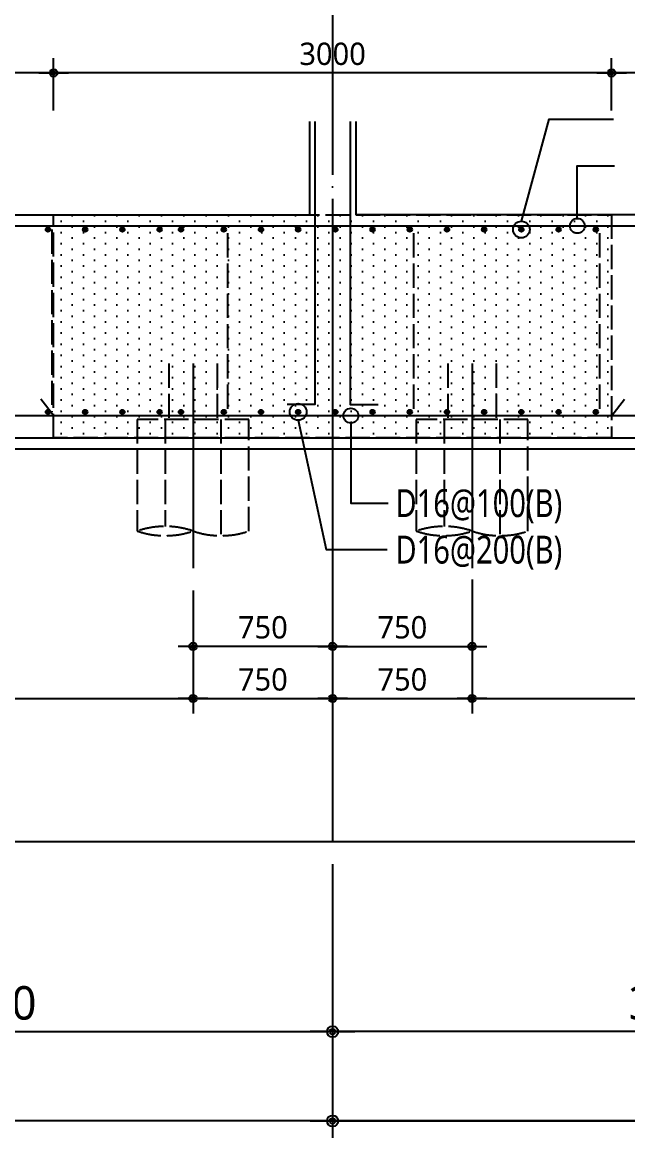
# Model space of a CAD drawing. Header units: millimetres. Extents: x 262481 to 2519995, y -394348 to 364571.
# Drawn here: x 551176 to 554431, y -83386 to -77393 of the extents above; entities that cross this region are included whole.
import ezdxf
from ezdxf.enums import TextEntityAlignment as Align

# ---------------------------------------------------------------- set-up
doc = ezdxf.new("R2010")
doc.units = ezdxf.units.MM
doc.header["$LTSCALE"] = 65
doc.linetypes.add('CEN', pattern=[62, 60, -1, 0, -1])
doc.linetypes.add('HID', pattern=[2.5, 2, -0.5])
doc.layers.get('Defpoints').update_dxf_attribs({"color": 145})
for name, color, linetype in [('BAR', 2, 'Continuous'), ('BAR1', 3, 'Continuous'), ('BARR', 1, 'Continuous'), ('CEN', 1, 'CEN'), ('DIM', 7, 'Continuous'), ('DOT', 3, 'Continuous'), ('LEADER', 7, 'Continuous'), ('PI', 4, 'HID'), ('T', 1, 'Continuous'), ('W1', 11, 'Continuous'), ('고임철근', 4, 'HID'), ('버림', 8, 'Continuous'), ('보강구간', 6, 'HID')]:
    doc.layers.add(name, color=color, linetype=linetype)
doc.layers.add('DEFPOINT', color=144, linetype='Continuous', plot=False)
doc.styles.add('맑은고딕', font='malgun.ttf')
doc.dimstyles.new('DIM_40', dxfattribs={"dimscale": 40, "dimtxt": 3, "dimasz": 1, "dimexe": 2, "dimexo": 1.5, "dimgap": 1, "dimtad": 1, "dimdec": 0, "dimzin": 0, "dimdsep": 46, "dimtxsty": '맑은고딕', "dimblk1": 'DIMDOT', "dimblk2": 'DIMDOT', "dimsah": 1, "dimcen": 0.09, "dimdle": 2, "dimclrd": 7, "dimclre": 7, "dimclrt": 6, "dimadec": 0, "dimazin": 0, "dimtfac": 1, "dimtdec": 0, "dimtix": 1, "dimtmove": 2, "dimatfit": 3, "dimldrblk": 'DIMDOT', "dimfxl": 0, "dimtolj": 1, "dimtzin": 0, "dimarcsym": 0})
doc.dimstyles.new('DIM_60', dxfattribs={"dimscale": 60, "dimtxt": 3, "dimasz": 1, "dimexe": 1.5, "dimexo": 2, "dimgap": 1, "dimtad": 1, "dimdec": 0, "dimzin": 0, "dimdsep": 46, "dimtxsty": '맑은고딕', "dimblk1": 'DIMDOT', "dimblk2": 'DIMDOT', "dimsah": 1, "dimcen": 0.09, "dimdle": 2, "dimclrd": 7, "dimclre": 7, "dimclrt": 3, "dimadec": 0, "dimazin": 0, "dimtfac": 1, "dimtdec": 0, "dimtix": 1, "dimtmove": 2, "dimatfit": 3, "dimldrblk": 'DIMDOT', "dimfxl": 0, "dimtolj": 1, "dimtzin": 0, "dimarcsym": 0})

# ---------------------------------------------------------------- blocks, each defined once
blk = doc.blocks.new('DIMDOT')
at = {"layer": 'DIM', "linetype": 'Continuous'}
blk.add_line((-2, 0), (2, 0), dxfattribs=at)
for radius in [0.5, 0.25]:
    blk.add_circle((0, 0), radius, dxfattribs=at)
blk = doc.blocks.new('*D550')
at = {"layer": 'Defpoints', "color": 0, "linetype": 'Continuous', "transparency": 16777216}
for p in [(546104.3, -81796.2), (552844.3, -81796.2), (546104.3, -83296.2)]:
    blk.add_point(p, dxfattribs=at)
at = {"layer": 'DIM', "color": 7, "linetype": 'Continuous', "lineweight": -2, "transparency": 16777216}
for p, q in [((546104.3, -81916.2), (546104.3, -83386.2)), ((552844.3, -81916.2), (552844.3, -83386.2)), ((552784.3, -83296.2), (546164.3, -83296.2))]:
    blk.add_line(p, q, dxfattribs=at)
at = {"layer": 'DIM', "color": 7, "linetype": 'Continuous', "lineweight": -2, "transparency": 16777216, "xscale": 60, "yscale": 60, "zscale": 60, "rotation": 180}
blk.add_blockref('DIMDOT', (546104.3, -83296.2), dxfattribs=at)
at = {"layer": 'DIM', "color": 7, "linetype": 'Continuous', "lineweight": -2, "transparency": 16777216, "xscale": 60, "yscale": 60, "zscale": 60}
blk.add_blockref('DIMDOT', (552844.3, -83296.2), dxfattribs=at)
at = {"layer": 'DIM', "color": 3, "linetype": 'Continuous', "transparency": 16777216, "insert": (549474.3, -83143.2), "char_height": 180, "attachment_point": 5, "style": '맑은고딕'}
blk.add_mtext('\\A1;6740', dxfattribs=at)
blk = doc.blocks.new('*D552')
at = {"layer": 'Defpoints', "color": 0, "linetype": 'Continuous', "transparency": 16777216}
for p in [(549124.3, -81796.2), (552844.3, -81796.2), (552844.3, -82816.2)]:
    blk.add_point(p, dxfattribs=at)
at = {"layer": 'DIM', "color": 7, "linetype": 'Continuous', "lineweight": -2, "transparency": 16777216}
for p, q in [((549124.3, -81916.2), (549124.3, -82906.2)), ((552844.3, -81916.2), (552844.3, -82906.2)), ((549184.3, -82816.2), (552784.3, -82816.2))]:
    blk.add_line(p, q, dxfattribs=at)
at = {"layer": 'DIM', "color": 7, "linetype": 'Continuous', "lineweight": -2, "transparency": 16777216, "xscale": 60, "yscale": 60, "zscale": 60, "rotation": 180}
blk.add_blockref('DIMDOT', (549124.3, -82816.2), dxfattribs=at)
at = {"layer": 'DIM', "color": 7, "linetype": 'Continuous', "lineweight": -2, "transparency": 16777216, "xscale": 60, "yscale": 60, "zscale": 60}
blk.add_blockref('DIMDOT', (552844.3, -82816.2), dxfattribs=at)
at = {"layer": 'DIM', "color": 3, "linetype": 'Continuous', "transparency": 16777216, "insert": (550984.3, -82663.2), "char_height": 180, "attachment_point": 5, "style": '맑은고딕'}
blk.add_mtext('\\A1;3720', dxfattribs=at)
blk = doc.blocks.new('*D553')
at = {"layer": 'Defpoints', "color": 0, "linetype": 'Continuous', "transparency": 16777216}
for p in [(552844.3, -81796.2), (559584.3, -81796.2), (559584.3, -83296.2)]:
    blk.add_point(p, dxfattribs=at)
at = {"layer": 'DIM', "color": 7, "linetype": 'Continuous', "lineweight": -2, "transparency": 16777216}
for p, q in [((552844.3, -81916.2), (552844.3, -83386.2)), ((559584.3, -81916.2), (559584.3, -83386.2)), ((552904.3, -83296.2), (559524.3, -83296.2))]:
    blk.add_line(p, q, dxfattribs=at)
at = {"layer": 'DIM', "color": 7, "linetype": 'Continuous', "lineweight": -2, "transparency": 16777216, "xscale": 60, "yscale": 60, "zscale": 60, "rotation": 180}
blk.add_blockref('DIMDOT', (552844.3, -83296.2), dxfattribs=at)
at = {"layer": 'DIM', "color": 7, "linetype": 'Continuous', "lineweight": -2, "transparency": 16777216, "xscale": 60, "yscale": 60, "zscale": 60}
blk.add_blockref('DIMDOT', (559584.3, -83296.2), dxfattribs=at)
at = {"layer": 'DIM', "color": 3, "linetype": 'Continuous', "transparency": 16777216, "insert": (556214.3, -83143.2), "char_height": 180, "attachment_point": 5, "style": '맑은고딕'}
blk.add_mtext('\\A1;6740', dxfattribs=at)
blk = doc.blocks.new('*D555')
at = {"layer": 'Defpoints', "color": 0, "linetype": 'Continuous', "transparency": 16777216}
for p in [(552844.3, -81796.2), (556564.3, -81796.2), (552844.3, -82816.2)]:
    blk.add_point(p, dxfattribs=at)
at = {"layer": 'DIM', "color": 7, "linetype": 'Continuous', "lineweight": -2, "transparency": 16777216}
for p, q in [((552844.3, -81916.2), (552844.3, -82906.2)), ((556564.3, -81916.2), (556564.3, -82906.2)), ((556504.3, -82816.2), (552904.3, -82816.2))]:
    blk.add_line(p, q, dxfattribs=at)
at = {"layer": 'DIM', "color": 7, "linetype": 'Continuous', "lineweight": -2, "transparency": 16777216, "xscale": 60, "yscale": 60, "zscale": 60, "rotation": 180}
blk.add_blockref('DIMDOT', (552844.3, -82816.2), dxfattribs=at)
at = {"layer": 'DIM', "color": 7, "linetype": 'Continuous', "lineweight": -2, "transparency": 16777216, "xscale": 60, "yscale": 60, "zscale": 60}
blk.add_blockref('DIMDOT', (556564.3, -82816.2), dxfattribs=at)
at = {"layer": 'DIM', "color": 3, "linetype": 'Continuous', "transparency": 16777216, "insert": (554704.3, -82663.2), "char_height": 180, "attachment_point": 5, "style": '맑은고딕'}
blk.add_mtext('\\A1;3720', dxfattribs=at)
blk = doc.blocks.new('BAR')
at = {"layer": 'BARR'}
h = blk.add_hatch(color=256, dxfattribs=at)
edge = h.paths.add_edge_path()
edge.add_arc((0, 0), 15, 0, 360)
blk.add_circle((0, 0), 15, dxfattribs=at)
blk = doc.blocks.new('p')
at = {"layer": 'PI'}
for p, q in [((-130, 300), (-130, 0)), ((130, 300), (130, 0)), ((300, 0), (-300, 0)), ((-300, 0), (-300, -600)), ((-150, 0), (-150, -575)), ((150, 0), (150, -625)), ((300, -600), (300, 0))]:
    blk.add_line(p, q, dxfattribs=at)
at = {"layer": 'PI', "color": 6, "linetype": 'Continuous'}
blk.add_line((0, 300, 0), (0, -800, 0), dxfattribs=at)
at = {"layer": 'PI'}
for centre, start, end in [((-150, -1037.5), 71.07536, 108.92464), ((-150, -162.5), 251.07536, 288.92464), ((150, -162.5), 251.07536, 288.92464)]:
    blk.add_arc(centre, 462.5, start, end, dxfattribs=at)
blk = doc.blocks.new('*D649')
at = {"layer": 'Defpoints', "color": 0, "linetype": 'Continuous', "transparency": 16777216}
for p in [(549494.3, -80386.4), (552094.3, -80386.4), (552094.3, -81026.4)]:
    blk.add_point(p, dxfattribs=at)
at = {"layer": 'DIM', "color": 7, "linetype": 'Continuous', "lineweight": -2, "transparency": 16777216}
for p, q in [((549494.3, -80446.4), (549494.3, -81106.4)), ((552094.3, -80446.4), (552094.3, -81106.4)), ((549534.3, -81026.4), (552054.3, -81026.4))]:
    blk.add_line(p, q, dxfattribs=at)
at = {"layer": 'DIM', "color": 7, "linetype": 'Continuous', "lineweight": -2, "transparency": 16777216, "xscale": 40, "yscale": 40, "zscale": 40, "rotation": 180}
blk.add_blockref('DIMDOT', (549494.3, -81026.4), dxfattribs=at)
at = {"layer": 'DIM', "color": 7, "linetype": 'Continuous', "lineweight": -2, "transparency": 16777216, "xscale": 40, "yscale": 40, "zscale": 40}
blk.add_blockref('DIMDOT', (552094.3, -81026.4), dxfattribs=at)
at = {"layer": 'DIM', "color": 6, "linetype": 'Continuous', "transparency": 16777216, "insert": (550794.3, -80924.5), "char_height": 120, "attachment_point": 5, "style": '맑은고딕'}
blk.add_mtext('\\A1;2600', dxfattribs=at)
blk = doc.blocks.new('*D650')
at = {"layer": 'Defpoints', "color": 0, "linetype": 'Continuous', "transparency": 16777216}
for p in [(552094.3, -80386.4), (552844.3, -80386.4), (552844.3, -81026.4)]:
    blk.add_point(p, dxfattribs=at)
at = {"layer": 'DIM', "color": 7, "linetype": 'Continuous', "lineweight": -2, "transparency": 16777216}
for p, q in [((552094.3, -80446.4), (552094.3, -81106.4)), ((552844.3, -80446.4), (552844.3, -81106.4)), ((552134.3, -81026.4), (552804.3, -81026.4))]:
    blk.add_line(p, q, dxfattribs=at)
at = {"layer": 'DIM', "color": 7, "linetype": 'Continuous', "lineweight": -2, "transparency": 16777216, "xscale": 40, "yscale": 40, "zscale": 40, "rotation": 180}
blk.add_blockref('DIMDOT', (552094.3, -81026.4), dxfattribs=at)
at = {"layer": 'DIM', "color": 7, "linetype": 'Continuous', "lineweight": -2, "transparency": 16777216, "xscale": 40, "yscale": 40, "zscale": 40}
blk.add_blockref('DIMDOT', (552844.3, -81026.4), dxfattribs=at)
at = {"layer": 'DIM', "color": 6, "linetype": 'Continuous', "transparency": 16777216, "insert": (552469.3, -80924.5), "char_height": 120, "attachment_point": 5, "style": '맑은고딕'}
blk.add_mtext('\\A1;750', dxfattribs=at)
blk = doc.blocks.new('*D651')
at = {"layer": 'Defpoints', "color": 0, "linetype": 'Continuous', "transparency": 16777216}
for p in [(552844.3, -80446.4), (553594.3, -80446.4), (553594.3, -81026.4)]:
    blk.add_point(p, dxfattribs=at)
at = {"layer": 'DIM', "color": 7, "linetype": 'Continuous', "lineweight": -2, "transparency": 16777216}
for p, q in [((552844.3, -80506.4), (552844.3, -81106.4)), ((553594.3, -80506.4), (553594.3, -81106.4)), ((552884.3, -81026.4), (553554.3, -81026.4))]:
    blk.add_line(p, q, dxfattribs=at)
at = {"layer": 'DIM', "color": 7, "linetype": 'Continuous', "lineweight": -2, "transparency": 16777216, "xscale": 40, "yscale": 40, "zscale": 40, "rotation": 180}
blk.add_blockref('DIMDOT', (552844.3, -81026.4), dxfattribs=at)
at = {"layer": 'DIM', "color": 7, "linetype": 'Continuous', "lineweight": -2, "transparency": 16777216, "xscale": 40, "yscale": 40, "zscale": 40}
blk.add_blockref('DIMDOT', (553594.3, -81026.4), dxfattribs=at)
at = {"layer": 'DIM', "color": 6, "linetype": 'Continuous', "transparency": 16777216, "insert": (553219.3, -80924.5), "char_height": 120, "attachment_point": 5, "style": '맑은고딕'}
blk.add_mtext('\\A1;750', dxfattribs=at)
blk = doc.blocks.new('*D652')
at = {"layer": 'Defpoints', "color": 0, "linetype": 'Continuous', "transparency": 16777216}
for p in [(553594.3, -80326.4), (555839.3, -80326.4), (555839.3, -81026.4)]:
    blk.add_point(p, dxfattribs=at)
at = {"layer": 'DIM', "color": 7, "linetype": 'Continuous', "lineweight": -2, "transparency": 16777216}
for p, q in [((553594.3, -80386.4), (553594.3, -81106.4)), ((555839.3, -80386.4), (555839.3, -81106.4)), ((553634.3, -81026.4), (555799.3, -81026.4))]:
    blk.add_line(p, q, dxfattribs=at)
at = {"layer": 'DIM', "color": 7, "linetype": 'Continuous', "lineweight": -2, "transparency": 16777216, "xscale": 40, "yscale": 40, "zscale": 40, "rotation": 180}
blk.add_blockref('DIMDOT', (553594.3, -81026.4), dxfattribs=at)
at = {"layer": 'DIM', "color": 7, "linetype": 'Continuous', "lineweight": -2, "transparency": 16777216, "xscale": 40, "yscale": 40, "zscale": 40}
blk.add_blockref('DIMDOT', (555839.3, -81026.4), dxfattribs=at)
at = {"layer": 'DIM', "color": 6, "linetype": 'Continuous', "transparency": 16777216, "insert": (554716.8, -80924.5), "char_height": 120, "attachment_point": 5, "style": '맑은고딕'}
blk.add_mtext('\\A1;2245', dxfattribs=at)
blk = doc.blocks.new('*D676')
at = {"layer": 'Defpoints', "color": 0, "linetype": 'Continuous', "transparency": 16777216}
for p in [(552094.3, -80386.4), (552844.3, -80386.4), (552094.3, -80746.4)]:
    blk.add_point(p, dxfattribs=at)
at = {"layer": 'DIM', "color": 7, "linetype": 'Continuous', "lineweight": -2, "transparency": 16777216}
for p, q in [((552094.3, -80446.4), (552094.3, -80826.4)), ((552844.3, -80446.4), (552844.3, -80826.4)), ((552804.3, -80746.4), (552134.3, -80746.4))]:
    blk.add_line(p, q, dxfattribs=at)
at = {"layer": 'DIM', "color": 7, "linetype": 'Continuous', "lineweight": -2, "transparency": 16777216, "xscale": 40, "yscale": 40, "zscale": 40, "rotation": 180}
blk.add_blockref('DIMDOT', (552094.3, -80746.4), dxfattribs=at)
at = {"layer": 'DIM', "color": 7, "linetype": 'Continuous', "lineweight": -2, "transparency": 16777216, "xscale": 40, "yscale": 40, "zscale": 40}
blk.add_blockref('DIMDOT', (552844.3, -80746.4), dxfattribs=at)
at = {"layer": 'DIM', "color": 6, "linetype": 'Continuous', "transparency": 16777216, "insert": (552469.3, -80644.5), "char_height": 120, "attachment_point": 5, "style": '맑은고딕'}
blk.add_mtext('\\A1;750', dxfattribs=at)
blk = doc.blocks.new('*D677')
at = {"layer": 'Defpoints', "color": 0, "linetype": 'Continuous', "transparency": 16777216}
for p in [(552844.3, -80386.4), (553594.3, -80386.4), (553594.3, -80746.4)]:
    blk.add_point(p, dxfattribs=at)
at = {"layer": 'DIM', "color": 7, "linetype": 'Continuous', "lineweight": -2, "transparency": 16777216}
for p, q in [((552844.3, -80446.4), (552844.3, -80826.4)), ((553594.3, -80446.4), (553594.3, -80826.4)), ((552884.3, -80746.4), (553554.3, -80746.4))]:
    blk.add_line(p, q, dxfattribs=at)
at = {"layer": 'DIM', "color": 7, "linetype": 'Continuous', "lineweight": -2, "transparency": 16777216, "xscale": 40, "yscale": 40, "zscale": 40, "rotation": 180}
blk.add_blockref('DIMDOT', (552844.3, -80746.4), dxfattribs=at)
at = {"layer": 'DIM', "color": 7, "linetype": 'Continuous', "lineweight": -2, "transparency": 16777216, "xscale": 40, "yscale": 40, "zscale": 40}
blk.add_blockref('DIMDOT', (553594.3, -80746.4), dxfattribs=at)
at = {"layer": 'DIM', "color": 6, "linetype": 'Continuous', "transparency": 16777216, "insert": (553219.3, -80644.5), "char_height": 120, "attachment_point": 5, "style": '맑은고딕'}
blk.add_mtext('\\A1;750', dxfattribs=at)
blk = doc.blocks.new('*D682')
at = {"layer": 'Defpoints', "color": 0, "linetype": 'Continuous', "transparency": 16777216}
for p in [(550244.3, -77664.8), (551344.3, -77926.4), (550244.3, -78426.4)]:
    blk.add_point(p, dxfattribs=at)
at = {"layer": 'DIM', "color": 7, "linetype": 'Continuous', "lineweight": -2, "transparency": 16777216}
for p, q in [((550244.3, -78366.4), (550244.3, -77584.8)), ((551344.3, -77866.4), (551344.3, -77584.8)), ((551304.3, -77664.8), (550284.3, -77664.8))]:
    blk.add_line(p, q, dxfattribs=at)
at = {"layer": 'DIM', "color": 7, "linetype": 'Continuous', "lineweight": -2, "transparency": 16777216, "xscale": 40, "yscale": 40, "zscale": 40, "rotation": 180}
blk.add_blockref('DIMDOT', (550244.3, -77664.8), dxfattribs=at)
at = {"layer": 'DIM', "color": 7, "linetype": 'Continuous', "lineweight": -2, "transparency": 16777216, "xscale": 40, "yscale": 40, "zscale": 40}
blk.add_blockref('DIMDOT', (551344.3, -77664.8), dxfattribs=at)
at = {"layer": 'DIM', "color": 6, "linetype": 'Continuous', "transparency": 16777216, "insert": (550794.3, -77562.5), "char_height": 120, "attachment_point": 5, "style": '맑은고딕'}
blk.add_mtext('\\A1;1100', dxfattribs=at)
blk = doc.blocks.new('*D683')
at = {"layer": 'Defpoints', "color": 0, "linetype": 'Continuous', "transparency": 16777216}
for p in [(551344.3, -77664.8), (551344.3, -77926.4), (554344.3, -77926.4)]:
    blk.add_point(p, dxfattribs=at)
at = {"layer": 'DIM', "color": 7, "linetype": 'Continuous', "lineweight": -2, "transparency": 16777216}
for p, q in [((551344.3, -77866.4), (551344.3, -77584.8)), ((554344.3, -77866.4), (554344.3, -77584.8)), ((554304.3, -77664.8), (551384.3, -77664.8))]:
    blk.add_line(p, q, dxfattribs=at)
at = {"layer": 'DIM', "color": 7, "linetype": 'Continuous', "lineweight": -2, "transparency": 16777216, "xscale": 40, "yscale": 40, "zscale": 40, "rotation": 180}
blk.add_blockref('DIMDOT', (551344.3, -77664.8), dxfattribs=at)
at = {"layer": 'DIM', "color": 7, "linetype": 'Continuous', "lineweight": -2, "transparency": 16777216, "xscale": 40, "yscale": 40, "zscale": 40}
blk.add_blockref('DIMDOT', (554344.3, -77664.8), dxfattribs=at)
at = {"layer": 'DIM', "color": 6, "linetype": 'Continuous', "transparency": 16777216, "insert": (552844.3, -77562.8), "char_height": 120, "attachment_point": 5, "style": '맑은고딕'}
blk.add_mtext('\\A1;3000', dxfattribs=at)
blk = doc.blocks.new('*D684')
at = {"layer": 'Defpoints', "color": 0, "linetype": 'Continuous', "transparency": 16777216}
for p in [(554344.3, -77664.8), (554344.3, -77926.4), (555089.3, -77926.4)]:
    blk.add_point(p, dxfattribs=at)
at = {"layer": 'DIM', "color": 7, "linetype": 'Continuous', "lineweight": -2, "transparency": 16777216}
for p, q in [((554344.3, -77866.4), (554344.3, -77584.8)), ((555089.3, -77866.4), (555089.3, -77584.8)), ((555049.3, -77664.8), (554384.3, -77664.8))]:
    blk.add_line(p, q, dxfattribs=at)
at = {"layer": 'DIM', "color": 7, "linetype": 'Continuous', "lineweight": -2, "transparency": 16777216, "xscale": 40, "yscale": 40, "zscale": 40, "rotation": 180}
blk.add_blockref('DIMDOT', (554344.3, -77664.8), dxfattribs=at)
at = {"layer": 'DIM', "color": 7, "linetype": 'Continuous', "lineweight": -2, "transparency": 16777216, "xscale": 40, "yscale": 40, "zscale": 40}
blk.add_blockref('DIMDOT', (555089.3, -77664.8), dxfattribs=at)
at = {"layer": 'DIM', "color": 6, "linetype": 'Continuous', "transparency": 16777216, "insert": (554716.8, -77563.8), "char_height": 120, "attachment_point": 5, "style": '맑은고딕'}
blk.add_mtext('\\A1;745', dxfattribs=at)

msp = doc.modelspace()

# ---------------------------------------------------------------- hatches: boundary and pattern name
at = {"layer": 'DOT'}
h = msp.add_hatch(dxfattribs=at)
h.set_pattern_fill('DOTS', color=256, scale=60, angle=-90, style=0)
h.set_pattern_definition([(270, (336404.29, -302471.65), (60, -30), [0, -60])])
h.paths.add_polyline_path([(551344.3, -79626.4), (551344.3, -78426.4), (554344.3, -78426.4), (554344.3, -79626.4)])

# ---------------------------------------------------------------- linework, layer by layer
at = {"layer": 'BAR1'}
for p, q in [((543104.3, -78486.4), (576057.9, -78486.4)), ((551344.3, -79506.4), (551275.6, -79418.5)), ((554345.2, -79506.4), (554413.8, -79418.5)), ((544454.3, -79506.4), (574714.3, -79506.4))]:
    msp.add_line(p, q, dxfattribs=at)
for points in [[(552749.3, -77926.4), (552749.3, -79446.4), (552599.3, -79446.4)], [(552939.3, -77926.4), (552939.3, -79446.4), (553089.3, -79446.4)]]:
    msp.add_lwpolyline(points, dxfattribs=at)
at = {"layer": 'CEN'}
msp.add_line((552844.3, -74311.6), (552844.3, -81796.2), dxfattribs=at)
at = {"layer": 'DEFPOINT'}
for points in [[(541304.3, -60246.6), (582364.3, -60246.6), (582364.3, -83296.2), (541304.3, -83296.2)], [(543104.3, -61746.6), (580564.3, -61746.6), (580564.3, -81796.2), (543104.3, -81796.2)]]:
    msp.add_lwpolyline(points, close=True, dxfattribs=at)
at = {"layer": 'LEADER', "color": 7}
for points in [[(553859.3, -78461.4), (554009.3, -77913.2), (554355.2, -77913.2)], [(554160, -78446.4), (554160, -78163.2), (554360, -78163.2)], [(552659.3, -79531.4), (552809.3, -80226.4), (553138.4, -80226.4)], [(552942.6, -79546.4), (552942.6, -79976.4), (553142.6, -79976.4)]]:
    msp.add_lwpolyline(points, dxfattribs=at)
for centre, radius in [((554160, -78486.4), 40), ((553859.3, -78506.4), 45), ((552659.3, -79486.4), 45), ((552942.6, -79506.4), 40)]:
    msp.add_circle(centre, radius, dxfattribs=at)
at = {"layer": 'W1'}
for p, q in [((552719.3, -77926.4), (552719.3, -78426.4)), ((552969.3, -77926.4), (552969.3, -78426.4)), ((549224.3, -78426.4), (552719.3, -78426.4)), ((556464.3, -78426.4), (552969.3, -78426.4)), ((544394.3, -79626.4), (574774.3, -79626.4))]:
    msp.add_line(p, q, dxfattribs=at)
at = {"layer": '고임철근'}
for p, q in [((551334.3, -78506.4), (551334.3, -79486.4)), ((552279.3, -78526.4), (552279.3, -79506.4)), ((553279.3, -78526.4), (553279.3, -79506.4)), ((554279.3, -78526.4), (554279.3, -79506.4))]:
    msp.add_line(p, q, dxfattribs=at)
at = {"layer": '버림'}
msp.add_lwpolyline([(574874.3, -79686.4), (544294.3, -79686.4)], dxfattribs=at)
at = {"layer": '보강구간'}
msp.add_lwpolyline([(551344.3, -79626.4), (551344.3, -78426.4), (554344.3, -78426.4), (554344.3, -79626.4), (551344.3, -79626.4)], dxfattribs=at)

# ---------------------------------------------------------------- block references
at = {"layer": 'BAR', "xscale": 0.8, "yscale": 0.8, "zscale": 0.8, "rotation": 270}
for p in [(551314.3, -78506.4), (551514.3, -78506.4), (551714.3, -78506.4), (551914.3, -78506.4), (552029.3, -78506.4), (552259.3, -78506.4), (552459.3, -78506.4), (552659.3, -78506.4), (552859.3, -78506.4), (553059.3, -78506.4), (553259.3, -78506.4), (553459.3, -78506.4), (553659.3, -78506.4), (553859.3, -78506.4), (554059.3, -78506.4), (554259.3, -78506.4), (551314.3, -79486.4), (551514.3, -79486.4), (551714.3, -79486.4), (551914.3, -79486.4), (552029.3, -79486.4), (552259.3, -79486.4), (552459.3, -79486.4), (552659.3, -79486.4), (552859.3, -79486.4), (553059.3, -79486.4), (553259.3, -79486.4), (553459.3, -79486.4), (553659.3, -79486.4), (553859.3, -79486.4), (554059.3, -79486.4), (554259.3, -79486.4)]:
    msp.add_blockref('BAR', p, dxfattribs=at)
at = {"layer": 'PI'}
for p in [(552094.3, -79526.4, 0), (553594.3, -79526.4, 0)]:
    msp.add_blockref('p', p, dxfattribs=at)

# ---------------------------------------------------------------- texts
at = {"layer": 'T', "style": '맑은고딕', "width": 0.8}
for s, p in [('D16@100(B)', (553182.2, -79976.4)), ('D16@200(B)', (553182.2, -80226.4))]:
    msp.add_text(s, height=150, dxfattribs=at).set_placement(p, align=Align.MIDDLE_LEFT)

# ---------------------------------------------------------------- dimensions: what is measured, and where the dimension line sits
at = {"layer": 'DIM', "linetype": 'Continuous'}
for base, p1, p2, picture, middle in [((550244.3, -77664.8), (551344.3, -77926.4), (550244.3, -78426.4), '*D682', (550794.3, -77562.5)), ((551344.3, -77664.8), (554344.3, -77926.4), (551344.3, -77926.4), '*D683', (552844.3, -77562.8)), ((554344.3, -77664.8), (555089.3, -77926.4), (554344.3, -77926.4), '*D684', (554716.8, -77563.8)), ((555839.3, -81026.4), (553594.3, -80326.4), (555839.3, -80326.4), '*D652', (554716.8, -80924.5)), ((552094.3, -81026.4), (549494.3, -80386.4), (552094.3, -80386.4), '*D649', (550794.3, -80924.5)), ((552844.3, -81026.4), (552094.3, -80386.4), (552844.3, -80386.4), '*D650', (552469.3, -80924.5)), ((552094.3, -80746.4), (552844.3, -80386.4), (552094.3, -80386.4), '*D676', (552469.3, -80644.5)), ((553594.3, -80746.4), (552844.3, -80386.4), (553594.3, -80386.4), '*D677', (553219.3, -80644.5)), ((553594.3, -81026.4), (552844.3, -80446.4), (553594.3, -80446.4), '*D651', (553219.3, -80924.5))]:
    dim = msp.add_linear_dim(base=base, p1=p1, p2=p2, dimstyle='DIM_40', override={"dimtix": 1, "dimatfit": 3}, dxfattribs=at)
    dim.commit()
    dim.dimension.update_dxf_attribs({"geometry": picture, "text_midpoint": middle})
for base, p1, p2, picture, middle in [((546104.3, -83296.2), (552844.3, -81796.2), (546104.3, -81796.2), '*D550', (549474.3, -83143.2)), ((552844.3, -82816.2), (556564.3, -81796.2), (552844.3, -81796.2), '*D555', (554704.3, -82663.2))]:
    dim = msp.add_linear_dim(base=base, p1=p1, p2=p2, angle=180, dimstyle='DIM_60', dxfattribs=at)
    dim.commit()
    dim.dimension.update_dxf_attribs({"geometry": picture, "text_midpoint": middle})
for base, p1, p2, picture, middle in [((552844.3, -82816.2), (549124.3, -81796.2), (552844.3, -81796.2), '*D552', (550984.3, -82663.2)), ((559584.3, -83296.2), (552844.3, -81796.2), (559584.3, -81796.2), '*D553', (556214.3, -83143.2))]:
    dim = msp.add_linear_dim(base=base, p1=p1, p2=p2, dimstyle='DIM_60', dxfattribs=at)
    dim.commit()
    dim.dimension.update_dxf_attribs({"geometry": picture, "text_midpoint": middle})

doc.saveas('drawing.dxf')
